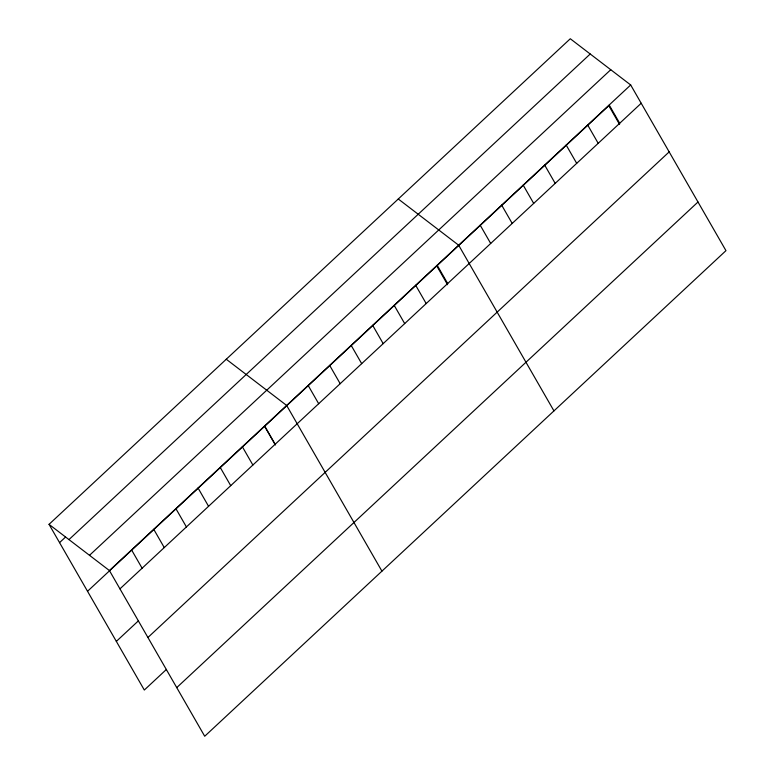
<?xml version="1.0" encoding="UTF-8"?>
<svg xmlns="http://www.w3.org/2000/svg" width="775" height="775" viewBox="0 0 775 775"><rect width="100%" height="100%" fill="white"/><g stroke="black" fill="none" stroke-linecap="round" stroke-linejoin="round"><path stroke-width="1.16" d="M49.038 524.346L570.293 38.75L630.685 84.969L725.962 250.654L204.707 736.25L109.43 570.565L49.038 524.346L144.315 690.031L166.46 669.397M59.549 542.636L65.517 537.075M68.965 539.603L590.221 53.998M89.503 555.317L610.758 69.711M109.43 570.565L630.685 84.969M87.527 591.277L608.782 105.671L619.583 124.465M119.951 588.855L641.206 103.249M116.337 641.39L138.493 620.756M147.918 637.496L669.174 151.89M176.739 687.609L697.994 202.004M398.282 199.001L458.674 245.22L553.951 410.895M226.261 359.242L286.663 405.461L381.93 571.146M609.189 105.003L619.7 123.283M587.683 125.027L598.203 143.317M566.186 145.061L576.697 163.341M544.68 165.094L555.2 183.375M523.183 185.118L533.694 203.408M501.677 205.152L512.197 223.432M480.18 225.186L490.691 243.466M437.177 265.244L447.688 283.534M436.761 265.922L447.572 284.716M415.671 285.278L426.182 303.558M394.175 305.311L404.686 323.592M372.668 325.335L383.179 343.625M351.162 345.369L361.683 363.649M329.666 365.403L340.177 383.683M308.159 385.437L318.68 403.717M264.75 426.173L275.551 444.966M264.507 426.105L275.018 444.385M242.352 446.739L252.873 465.019M220.197 467.373L230.718 485.663M198.051 488.017L208.562 506.298M175.896 508.652L186.407 526.942M153.741 529.296L164.252 547.576M131.585 549.93L142.106 568.211"/></g></svg>
